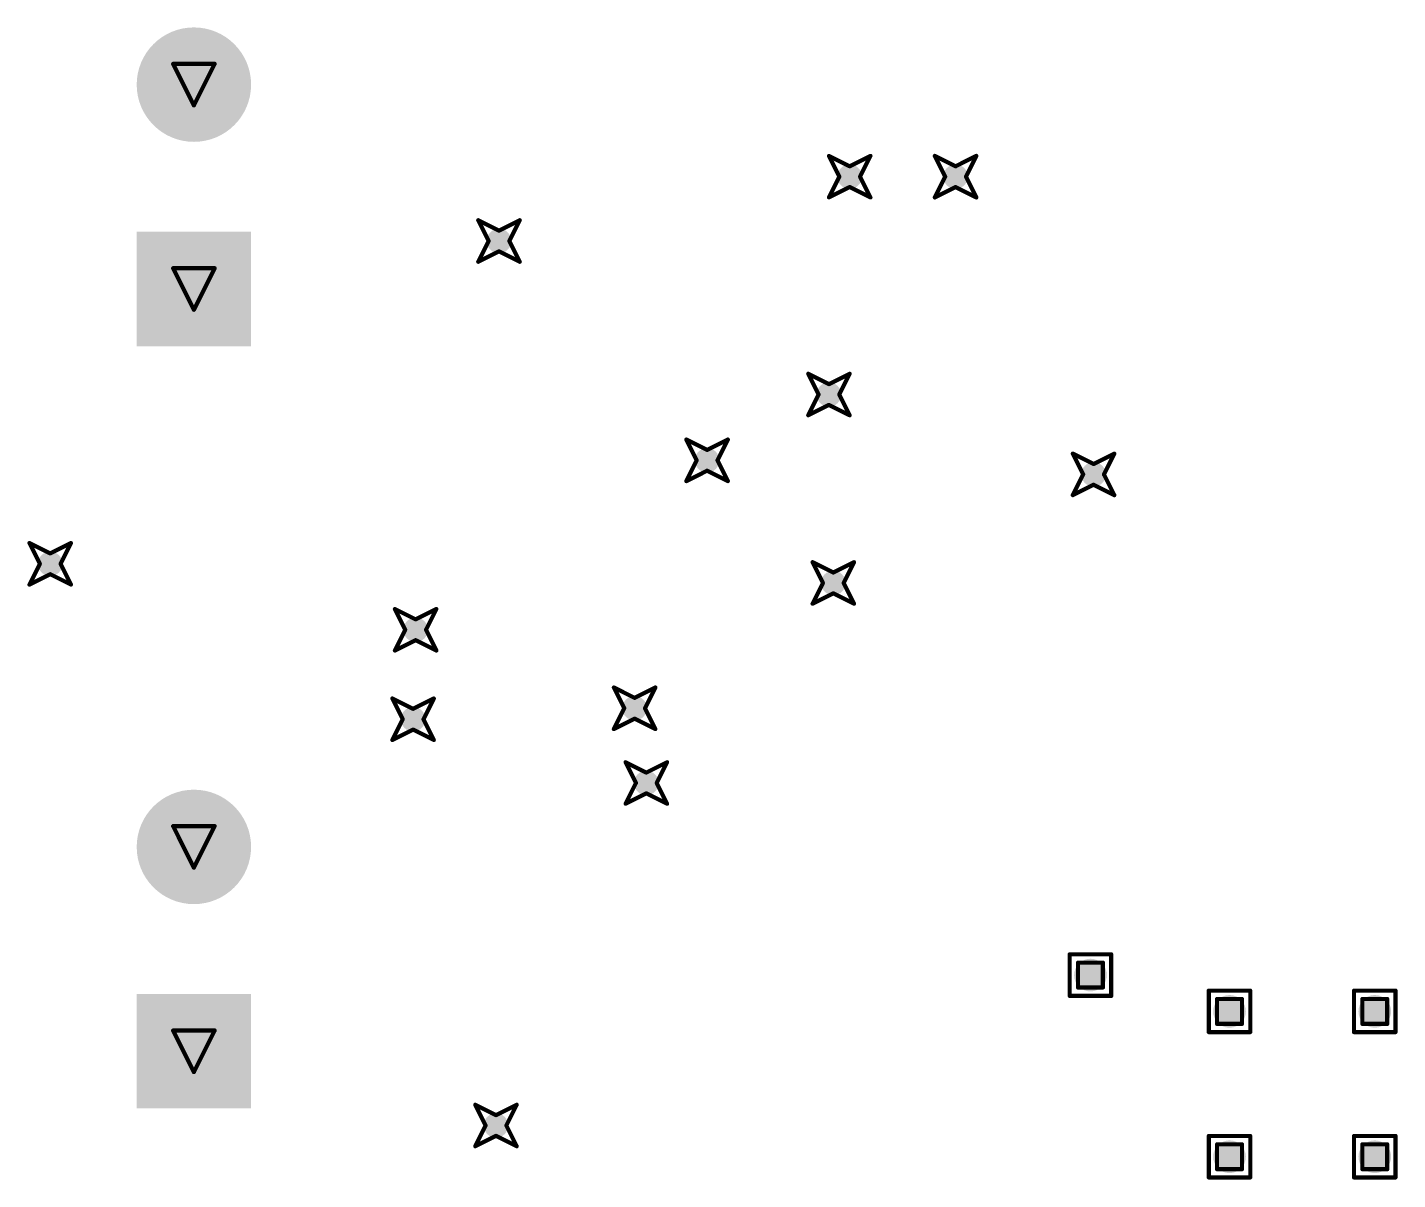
# Model space of a CAD drawing. Header units: millimetres. Extents: x -25 to 478, y -31 to 252.
# Drawn here: x 210.91 to 227.68, y 28.47 to 42.56 of the extents above; entities that cross this region are included whole.
import ezdxf

# ---------------------------------------------------------------- set-up
doc = ezdxf.new("R2010")
doc.units = ezdxf.units.MM
for name, color, linetype in [('DrillDrawing', 1, 'Continuous'), ('MultiLayer', 9, 'Continuous'), ('PadHoleLayer', 156, 'Continuous'), ('ViaHoleLayer', 16, 'Continuous')]:
    doc.layers.add(name, color=color, linetype=linetype)

# ---------------------------------------------------------------- blocks, each defined once
blk = doc.blocks.new('JST_B2B_EH_A_528')
at = {"layer": 'MultiLayer'}
blk.add_hatch(color=9, dxfattribs=at).paths.add_polyline_path([(-1.95, 0.7), (-0.55, 0.7), (-0.55, -0.7), (-1.95, -0.7)])
h = blk.add_hatch(color=9, dxfattribs=at)
edge = h.paths.add_edge_path()
edge.add_arc((1.25, 0), 0.7, 0, 360)
at = {"layer": 'PadHoleLayer'}
h = blk.add_hatch(color=156, dxfattribs=at)
edge = h.paths.add_edge_path()
edge.add_arc((-1.25, 0), 0.45, 0, 360)
h = blk.add_hatch(color=156, dxfattribs=at)
edge = h.paths.add_edge_path()
edge.add_arc((1.25, 0), 0.45, 0, 360)
blk = doc.blocks.new('JST_B2B_EH_A_1497')
at = {"layer": 'MultiLayer'}
blk.add_hatch(color=9, dxfattribs=at).paths.add_polyline_path([(-1.95, 0.7), (-0.55, 0.7), (-0.55, -0.7), (-1.95, -0.7)])
h = blk.add_hatch(color=9, dxfattribs=at)
edge = h.paths.add_edge_path()
edge.add_arc((1.25, 0), 0.7, 0, 360)
at = {"layer": 'PadHoleLayer'}
h = blk.add_hatch(color=156, dxfattribs=at)
edge = h.paths.add_edge_path()
edge.add_arc((-1.25, 0), 0.45, 0, 360)
h = blk.add_hatch(color=156, dxfattribs=at)
edge = h.paths.add_edge_path()
edge.add_arc((1.25, 0), 0.45, 0, 360)

msp = doc.modelspace()

# ---------------------------------------------------------------- hatches: boundary and pattern name
at = {"layer": 'ViaHoleLayer'}
h = msp.add_hatch(color=16, dxfattribs=at)
edge = h.paths.add_edge_path()
edge.add_arc((220.972, 40.734), 0.15, 0, 360)
h = msp.add_hatch(color=16, dxfattribs=at)
edge = h.paths.add_edge_path()
edge.add_arc((222.268, 40.734), 0.15, 0, 360)
h = msp.add_hatch(color=16, dxfattribs=at)
edge = h.paths.add_edge_path()
edge.add_arc((216.68, 39.947), 0.15, 0, 360)
h = msp.add_hatch(color=16, dxfattribs=at)
edge = h.paths.add_edge_path()
edge.add_arc((220.718, 38.069), 0.15, 0, 360)
h = msp.add_hatch(color=16, dxfattribs=at)
edge = h.paths.add_edge_path()
edge.add_arc((219.227, 37.264), 0.15, 0, 360)
h = msp.add_hatch(color=16, dxfattribs=at)
edge = h.paths.add_edge_path()
edge.add_arc((223.957, 37.092), 0.15, 0, 360)
h = msp.add_hatch(color=16, dxfattribs=at)
edge = h.paths.add_edge_path()
edge.add_arc((211.188, 35.998), 0.15, 0, 360)
h = msp.add_hatch(color=16, dxfattribs=at)
edge = h.paths.add_edge_path()
edge.add_arc((220.772, 35.764), 0.15, 0, 360)
h = msp.add_hatch(color=16, dxfattribs=at)
edge = h.paths.add_edge_path()
edge.add_arc((215.66, 35.191), 0.15, 0, 360)
h = msp.add_hatch(color=16, dxfattribs=at)
edge = h.paths.add_edge_path()
edge.add_arc((218.34, 34.231), 0.15, 0, 360)
h = msp.add_hatch(color=16, dxfattribs=at)
edge = h.paths.add_edge_path()
edge.add_arc((215.629, 34.097), 0.15, 0, 360)
h = msp.add_hatch(color=16, dxfattribs=at)
edge = h.paths.add_edge_path()
edge.add_arc((218.483, 33.317), 0.15, 0, 360)
h = msp.add_hatch(color=16, dxfattribs=at)
edge = h.paths.add_edge_path()
edge.add_arc((223.919, 30.967), 0.2, 0, 360)
h = msp.add_hatch(color=16, dxfattribs=at)
edge = h.paths.add_edge_path()
edge.add_arc((225.621, 30.523), 0.2, 0, 360)
h = msp.add_hatch(color=16, dxfattribs=at)
edge = h.paths.add_edge_path()
edge.add_arc((227.399, 30.523), 0.2, 0, 360)
h = msp.add_hatch(color=16, dxfattribs=at)
edge = h.paths.add_edge_path()
edge.add_arc((216.643, 29.127), 0.15, 0, 360)
h = msp.add_hatch(color=16, dxfattribs=at)
edge = h.paths.add_edge_path()
edge.add_arc((225.621, 28.745), 0.2, 0, 360)
h = msp.add_hatch(color=16, dxfattribs=at)
edge = h.paths.add_edge_path()
edge.add_arc((227.399, 28.745), 0.2, 0, 360)

# ---------------------------------------------------------------- linework, layer by layer
at = {"layer": 'DrillDrawing', "const_width": 0.0508}
for points in [[(212.692, 42.114), (213.2, 42.114)], [(212.692, 42.114), (212.946, 41.606)], [(212.946, 41.606), (213.2, 42.114)], [(220.718, 40.988), (220.972, 40.861)], [(220.718, 40.988), (220.845, 40.734)], [(220.972, 40.861), (221.226, 40.988)], [(221.099, 40.734), (221.226, 40.988)], [(222.014, 40.988), (222.268, 40.861)], [(222.014, 40.988), (222.141, 40.734)], [(222.268, 40.861), (222.522, 40.988)], [(222.395, 40.734), (222.522, 40.988)], [(220.718, 40.48), (220.845, 40.734)], [(221.099, 40.734), (221.226, 40.48)], [(222.014, 40.48), (222.141, 40.734)], [(222.395, 40.734), (222.522, 40.48)], [(220.718, 40.48), (220.972, 40.607)], [(220.972, 40.607), (221.226, 40.48)], [(222.014, 40.48), (222.268, 40.607)], [(222.268, 40.607), (222.522, 40.48)], [(216.426, 40.201), (216.68, 40.074)], [(216.426, 40.201), (216.553, 39.947)], [(216.68, 40.074), (216.934, 40.201)], [(216.807, 39.947), (216.934, 40.201)], [(216.426, 39.693), (216.553, 39.947)], [(216.807, 39.947), (216.934, 39.693)], [(216.426, 39.693), (216.68, 39.82)], [(216.68, 39.82), (216.934, 39.693)], [(212.692, 39.614), (213.2, 39.614)], [(212.692, 39.614), (212.946, 39.106)], [(212.946, 39.106), (213.2, 39.614)], [(220.464, 38.323), (220.718, 38.196)], [(220.464, 38.323), (220.591, 38.069)], [(220.718, 38.196), (220.972, 38.323)], [(220.845, 38.069), (220.972, 38.323)], [(220.464, 37.815), (220.591, 38.069)], [(220.845, 38.069), (220.972, 37.815)], [(220.464, 37.815), (220.718, 37.942)], [(220.718, 37.942), (220.972, 37.815)], [(218.973, 37.518), (219.227, 37.391)], [(218.973, 37.518), (219.1, 37.264)], [(219.227, 37.391), (219.481, 37.518)], [(219.354, 37.264), (219.481, 37.518)], [(218.973, 37.01), (219.1, 37.264)], [(219.354, 37.264), (219.481, 37.01)], [(223.703, 37.346), (223.957, 37.219)], [(223.703, 37.346), (223.83, 37.092)], [(223.957, 37.219), (224.211, 37.346)], [(224.084, 37.092), (224.211, 37.346)], [(218.973, 37.01), (219.227, 37.137)], [(219.227, 37.137), (219.481, 37.01)], [(223.703, 36.838), (223.83, 37.092)], [(224.084, 37.092), (224.211, 36.838)], [(223.703, 36.838), (223.957, 36.965)], [(223.957, 36.965), (224.211, 36.838)], [(210.934, 36.252), (211.188, 36.125)], [(210.934, 36.252), (211.061, 35.998)], [(211.188, 36.125), (211.442, 36.252)], [(211.315, 35.998), (211.442, 36.252)], [(210.934, 35.744), (211.061, 35.998)], [(210.934, 35.744), (211.188, 35.871)], [(211.188, 35.871), (211.442, 35.744)], [(211.315, 35.998), (211.442, 35.744)], [(220.518, 36.018), (220.772, 35.891)], [(220.518, 36.018), (220.645, 35.764)], [(220.772, 35.891), (221.026, 36.018)], [(220.899, 35.764), (221.026, 36.018)], [(220.518, 35.51), (220.645, 35.764)], [(220.899, 35.764), (221.026, 35.51)], [(220.518, 35.51), (220.772, 35.637)], [(220.772, 35.637), (221.026, 35.51)], [(215.406, 35.445), (215.66, 35.318)], [(215.406, 35.445), (215.533, 35.191)], [(215.66, 35.318), (215.914, 35.445)], [(215.787, 35.191), (215.914, 35.445)], [(215.406, 34.937), (215.533, 35.191)], [(215.406, 34.937), (215.66, 35.064)], [(215.66, 35.064), (215.914, 34.937)], [(215.787, 35.191), (215.914, 34.937)], [(218.086, 34.485), (218.34, 34.358)], [(218.086, 34.485), (218.213, 34.231)], [(218.34, 34.358), (218.594, 34.485)], [(218.467, 34.231), (218.594, 34.485)], [(215.375, 34.351), (215.629, 34.224)], [(215.375, 34.351), (215.502, 34.097)], [(215.629, 34.224), (215.883, 34.351)], [(215.756, 34.097), (215.883, 34.351)], [(218.086, 33.977), (218.213, 34.231)], [(218.467, 34.231), (218.594, 33.977)], [(215.375, 33.843), (215.502, 34.097)], [(215.756, 34.097), (215.883, 33.843)], [(218.086, 33.977), (218.34, 34.104)], [(218.34, 34.104), (218.594, 33.977)], [(215.375, 33.843), (215.629, 33.97)], [(215.629, 33.97), (215.883, 33.843)], [(218.229, 33.571), (218.483, 33.444)], [(218.229, 33.571), (218.356, 33.317)], [(218.483, 33.444), (218.737, 33.571)], [(218.61, 33.317), (218.737, 33.571)], [(218.229, 33.063), (218.356, 33.317)], [(218.229, 33.063), (218.483, 33.19)], [(218.483, 33.19), (218.737, 33.063)], [(218.61, 33.317), (218.737, 33.063)], [(212.692, 32.789), (213.2, 32.789)], [(212.692, 32.789), (212.946, 32.281)], [(212.946, 32.281), (213.2, 32.789)], [(223.665, 31.221), (224.173, 31.221)], [(223.665, 30.713), (223.665, 31.221)], [(224.173, 30.713), (224.173, 31.221)], [(223.766, 31.12), (224.071, 31.12)], [(223.766, 30.815), (223.766, 31.12)], [(224.071, 30.815), (224.071, 31.12)], [(223.665, 30.713), (224.173, 30.713)], [(223.766, 30.815), (224.071, 30.815)], [(225.367, 30.777), (225.875, 30.777)], [(225.367, 30.269), (225.367, 30.777)], [(225.468, 30.675), (225.773, 30.675)], [(225.468, 30.37), (225.468, 30.675)], [(225.773, 30.37), (225.773, 30.675)], [(225.875, 30.269), (225.875, 30.777)], [(227.145, 30.777), (227.653, 30.777)], [(227.145, 30.269), (227.145, 30.777)], [(227.246, 30.675), (227.551, 30.675)], [(227.246, 30.37), (227.246, 30.675)], [(227.551, 30.37), (227.551, 30.675)], [(227.653, 30.269), (227.653, 30.777)], [(225.468, 30.37), (225.773, 30.37)], [(227.246, 30.37), (227.551, 30.37)], [(212.692, 30.289), (213.2, 30.289)], [(212.692, 30.289), (212.946, 29.781)], [(212.946, 29.781), (213.2, 30.289)], [(225.367, 30.269), (225.875, 30.269)], [(227.145, 30.269), (227.653, 30.269)], [(216.389, 29.381), (216.643, 29.254)], [(216.389, 29.381), (216.516, 29.127)], [(216.643, 29.254), (216.897, 29.381)], [(216.77, 29.127), (216.897, 29.381)], [(216.389, 28.873), (216.516, 29.127)], [(216.389, 28.873), (216.643, 29)], [(216.643, 29), (216.897, 28.873)], [(216.77, 29.127), (216.897, 28.873)], [(225.367, 28.999), (225.875, 28.999)], [(225.367, 28.491), (225.367, 28.999)], [(225.875, 28.491), (225.875, 28.999)], [(227.145, 28.999), (227.653, 28.999)], [(227.145, 28.491), (227.145, 28.999)], [(227.653, 28.491), (227.653, 28.999)], [(225.468, 28.897), (225.773, 28.897)], [(225.468, 28.592), (225.468, 28.897)], [(225.773, 28.592), (225.773, 28.897)], [(227.246, 28.897), (227.551, 28.897)], [(227.246, 28.592), (227.246, 28.897)], [(227.551, 28.592), (227.551, 28.897)], [(225.367, 28.491), (225.875, 28.491)], [(225.468, 28.592), (225.773, 28.592)], [(227.145, 28.491), (227.653, 28.491)], [(227.246, 28.592), (227.551, 28.592)]]:
    msp.add_lwpolyline(points, dxfattribs=at)
at = {"layer": 'DrillDrawing', "const_width": 0.0254}
for points in [[(212.679, 42.114, 1), (212.705, 42.114, 1)], [(212.679, 42.114, 1), (212.705, 42.114, 1)], [(213.187, 42.114, 1), (213.213, 42.114, 1)], [(213.187, 42.114, 1), (213.213, 42.114, 1)], [(212.933, 41.606, 1), (212.959, 41.606, 1)], [(212.933, 41.606, 1), (212.959, 41.606, 1)], [(220.706, 40.988, 1), (220.731, 40.988, 1)], [(220.706, 40.988, 1), (220.731, 40.988, 1)], [(221.214, 40.988, 1), (221.239, 40.988, 1)], [(221.214, 40.988, 1), (221.239, 40.988, 1)], [(222.001, 40.988, 1), (222.027, 40.988, 1)], [(222.001, 40.988, 1), (222.027, 40.988, 1)], [(222.509, 40.988, 1), (222.535, 40.988, 1)], [(222.509, 40.988, 1), (222.535, 40.988, 1)], [(220.833, 40.734, 1), (220.858, 40.734, 1)], [(220.833, 40.734, 1), (220.858, 40.734, 1)], [(220.96, 40.861, 1), (220.985, 40.861, 1)], [(220.96, 40.861, 1), (220.985, 40.861, 1)], [(221.087, 40.734, 1), (221.112, 40.734, 1)], [(221.087, 40.734, 1), (221.112, 40.734, 1)], [(222.128, 40.734, 1), (222.154, 40.734, 1)], [(222.128, 40.734, 1), (222.154, 40.734, 1)], [(222.255, 40.861, 1), (222.281, 40.861, 1)], [(222.255, 40.861, 1), (222.281, 40.861, 1)], [(222.382, 40.734, 1), (222.408, 40.734, 1)], [(222.382, 40.734, 1), (222.408, 40.734, 1)], [(220.96, 40.607, 1), (220.985, 40.607, 1)], [(220.96, 40.607, 1), (220.985, 40.607, 1)], [(222.255, 40.607, 1), (222.281, 40.607, 1)], [(222.255, 40.607, 1), (222.281, 40.607, 1)], [(220.706, 40.48, 1), (220.731, 40.48, 1)], [(220.706, 40.48, 1), (220.731, 40.48, 1)], [(221.214, 40.48, 1), (221.239, 40.48, 1)], [(221.214, 40.48, 1), (221.239, 40.48, 1)], [(222.001, 40.48, 1), (222.027, 40.48, 1)], [(222.001, 40.48, 1), (222.027, 40.48, 1)], [(222.509, 40.48, 1), (222.535, 40.48, 1)], [(222.509, 40.48, 1), (222.535, 40.48, 1)], [(216.413, 40.201, 1), (216.439, 40.201, 1)], [(216.413, 40.201, 1), (216.439, 40.201, 1)], [(216.667, 40.074, 1), (216.693, 40.074, 1)], [(216.667, 40.074, 1), (216.693, 40.074, 1)], [(216.921, 40.201, 1), (216.947, 40.201, 1)], [(216.921, 40.201, 1), (216.947, 40.201, 1)], [(216.54, 39.947, 1), (216.566, 39.947, 1)], [(216.54, 39.947, 1), (216.566, 39.947, 1)], [(216.794, 39.947, 1), (216.82, 39.947, 1)], [(216.794, 39.947, 1), (216.82, 39.947, 1)], [(216.667, 39.82, 1), (216.693, 39.82, 1)], [(216.667, 39.82, 1), (216.693, 39.82, 1)], [(212.679, 39.614, 1), (212.705, 39.614, 1)], [(212.679, 39.614, 1), (212.705, 39.614, 1)], [(213.187, 39.614, 1), (213.213, 39.614, 1)], [(213.187, 39.614, 1), (213.213, 39.614, 1)], [(216.413, 39.693, 1), (216.439, 39.693, 1)], [(216.413, 39.693, 1), (216.439, 39.693, 1)], [(216.921, 39.693, 1), (216.947, 39.693, 1)], [(216.921, 39.693, 1), (216.947, 39.693, 1)], [(212.933, 39.106, 1), (212.959, 39.106, 1)], [(212.933, 39.106, 1), (212.959, 39.106, 1)], [(220.452, 38.323, 1), (220.477, 38.323, 1)], [(220.452, 38.323, 1), (220.477, 38.323, 1)], [(220.96, 38.323, 1), (220.985, 38.323, 1)], [(220.96, 38.323, 1), (220.985, 38.323, 1)], [(220.579, 38.069, 1), (220.604, 38.069, 1)], [(220.579, 38.069, 1), (220.604, 38.069, 1)], [(220.706, 38.196, 1), (220.731, 38.196, 1)], [(220.706, 38.196, 1), (220.731, 38.196, 1)], [(220.833, 38.069, 1), (220.858, 38.069, 1)], [(220.833, 38.069, 1), (220.858, 38.069, 1)], [(220.706, 37.942, 1), (220.731, 37.942, 1)], [(220.706, 37.942, 1), (220.731, 37.942, 1)], [(220.452, 37.815, 1), (220.477, 37.815, 1)], [(220.452, 37.815, 1), (220.477, 37.815, 1)], [(220.96, 37.815, 1), (220.985, 37.815, 1)], [(220.96, 37.815, 1), (220.985, 37.815, 1)], [(218.96, 37.518, 1), (218.986, 37.518, 1)], [(218.96, 37.518, 1), (218.986, 37.518, 1)], [(219.214, 37.391, 1), (219.24, 37.391, 1)], [(219.214, 37.391, 1), (219.24, 37.391, 1)], [(219.468, 37.518, 1), (219.494, 37.518, 1)], [(219.468, 37.518, 1), (219.494, 37.518, 1)], [(219.087, 37.264, 1), (219.113, 37.264, 1)], [(219.087, 37.264, 1), (219.113, 37.264, 1)], [(219.341, 37.264, 1), (219.367, 37.264, 1)], [(219.341, 37.264, 1), (219.367, 37.264, 1)], [(223.69, 37.346, 1), (223.716, 37.346, 1)], [(223.69, 37.346, 1), (223.716, 37.346, 1)], [(223.944, 37.219, 1), (223.97, 37.219, 1)], [(223.944, 37.219, 1), (223.97, 37.219, 1)], [(224.198, 37.346, 1), (224.224, 37.346, 1)], [(224.198, 37.346, 1), (224.224, 37.346, 1)], [(219.214, 37.137, 1), (219.24, 37.137, 1)], [(219.214, 37.137, 1), (219.24, 37.137, 1)], [(223.817, 37.092, 1), (223.843, 37.092, 1)], [(223.817, 37.092, 1), (223.843, 37.092, 1)], [(224.071, 37.092, 1), (224.097, 37.092, 1)], [(224.071, 37.092, 1), (224.097, 37.092, 1)], [(218.96, 37.01, 1), (218.986, 37.01, 1)], [(218.96, 37.01, 1), (218.986, 37.01, 1)], [(219.468, 37.01, 1), (219.494, 37.01, 1)], [(219.468, 37.01, 1), (219.494, 37.01, 1)], [(223.944, 36.965, 1), (223.97, 36.965, 1)], [(223.944, 36.965, 1), (223.97, 36.965, 1)], [(223.69, 36.838, 1), (223.716, 36.838, 1)], [(223.69, 36.838, 1), (223.716, 36.838, 1)], [(224.198, 36.838, 1), (224.224, 36.838, 1)], [(224.198, 36.838, 1), (224.224, 36.838, 1)], [(210.921, 36.252, 1), (210.946, 36.252, 1)], [(210.921, 36.252, 1), (210.946, 36.252, 1)], [(211.429, 36.252, 1), (211.454, 36.252, 1)], [(211.429, 36.252, 1), (211.454, 36.252, 1)], [(211.175, 36.125, 1), (211.2, 36.125, 1)], [(211.175, 36.125, 1), (211.2, 36.125, 1)], [(211.048, 35.998, 1), (211.073, 35.998, 1)], [(211.048, 35.998, 1), (211.073, 35.998, 1)], [(211.175, 35.871, 1), (211.2, 35.871, 1)], [(211.175, 35.871, 1), (211.2, 35.871, 1)], [(211.302, 35.998, 1), (211.327, 35.998, 1)], [(211.302, 35.998, 1), (211.327, 35.998, 1)], [(220.505, 36.018, 1), (220.53, 36.018, 1)], [(220.505, 36.018, 1), (220.53, 36.018, 1)], [(220.759, 35.891, 1), (220.784, 35.891, 1)], [(220.759, 35.891, 1), (220.784, 35.891, 1)], [(221.013, 36.018, 1), (221.038, 36.018, 1)], [(221.013, 36.018, 1), (221.038, 36.018, 1)], [(210.921, 35.744, 1), (210.946, 35.744, 1)], [(210.921, 35.744, 1), (210.946, 35.744, 1)], [(211.429, 35.744, 1), (211.454, 35.744, 1)], [(211.429, 35.744, 1), (211.454, 35.744, 1)], [(220.632, 35.764, 1), (220.657, 35.764, 1)], [(220.632, 35.764, 1), (220.657, 35.764, 1)], [(220.886, 35.764, 1), (220.911, 35.764, 1)], [(220.886, 35.764, 1), (220.911, 35.764, 1)], [(220.759, 35.637, 1), (220.784, 35.637, 1)], [(220.759, 35.637, 1), (220.784, 35.637, 1)], [(215.393, 35.445, 1), (215.418, 35.445, 1)], [(215.393, 35.445, 1), (215.418, 35.445, 1)], [(215.901, 35.445, 1), (215.926, 35.445, 1)], [(215.901, 35.445, 1), (215.926, 35.445, 1)], [(220.505, 35.51, 1), (220.53, 35.51, 1)], [(220.505, 35.51, 1), (220.53, 35.51, 1)], [(221.013, 35.51, 1), (221.038, 35.51, 1)], [(221.013, 35.51, 1), (221.038, 35.51, 1)], [(215.647, 35.318, 1), (215.672, 35.318, 1)], [(215.647, 35.318, 1), (215.672, 35.318, 1)], [(215.52, 35.191, 1), (215.545, 35.191, 1)], [(215.52, 35.191, 1), (215.545, 35.191, 1)], [(215.647, 35.064, 1), (215.672, 35.064, 1)], [(215.647, 35.064, 1), (215.672, 35.064, 1)], [(215.774, 35.191, 1), (215.799, 35.191, 1)], [(215.774, 35.191, 1), (215.799, 35.191, 1)], [(215.393, 34.937, 1), (215.418, 34.937, 1)], [(215.393, 34.937, 1), (215.418, 34.937, 1)], [(215.901, 34.937, 1), (215.926, 34.937, 1)], [(215.901, 34.937, 1), (215.926, 34.937, 1)], [(218.073, 34.485, 1), (218.099, 34.485, 1)], [(218.073, 34.485, 1), (218.099, 34.485, 1)], [(218.327, 34.358, 1), (218.353, 34.358, 1)], [(218.327, 34.358, 1), (218.353, 34.358, 1)], [(218.581, 34.485, 1), (218.607, 34.485, 1)], [(218.581, 34.485, 1), (218.607, 34.485, 1)], [(215.362, 34.351, 1), (215.387, 34.351, 1)], [(215.362, 34.351, 1), (215.387, 34.351, 1)], [(215.616, 34.224, 1), (215.641, 34.224, 1)], [(215.616, 34.224, 1), (215.641, 34.224, 1)], [(215.87, 34.351, 1), (215.895, 34.351, 1)], [(215.87, 34.351, 1), (215.895, 34.351, 1)], [(218.2, 34.231, 1), (218.226, 34.231, 1)], [(218.2, 34.231, 1), (218.226, 34.231, 1)], [(218.454, 34.231, 1), (218.48, 34.231, 1)], [(218.454, 34.231, 1), (218.48, 34.231, 1)], [(215.489, 34.097, 1), (215.514, 34.097, 1)], [(215.489, 34.097, 1), (215.514, 34.097, 1)], [(215.743, 34.097, 1), (215.768, 34.097, 1)], [(215.743, 34.097, 1), (215.768, 34.097, 1)], [(218.327, 34.104, 1), (218.353, 34.104, 1)], [(218.327, 34.104, 1), (218.353, 34.104, 1)], [(215.616, 33.97, 1), (215.641, 33.97, 1)], [(215.616, 33.97, 1), (215.641, 33.97, 1)], [(218.073, 33.977, 1), (218.099, 33.977, 1)], [(218.073, 33.977, 1), (218.099, 33.977, 1)], [(218.581, 33.977, 1), (218.607, 33.977, 1)], [(218.581, 33.977, 1), (218.607, 33.977, 1)], [(215.362, 33.843, 1), (215.387, 33.843, 1)], [(215.362, 33.843, 1), (215.387, 33.843, 1)], [(215.87, 33.843, 1), (215.895, 33.843, 1)], [(215.87, 33.843, 1), (215.895, 33.843, 1)], [(218.217, 33.571, 1), (218.242, 33.571, 1)], [(218.217, 33.571, 1), (218.242, 33.571, 1)], [(218.725, 33.571, 1), (218.75, 33.571, 1)], [(218.725, 33.571, 1), (218.75, 33.571, 1)], [(218.471, 33.444, 1), (218.496, 33.444, 1)], [(218.471, 33.444, 1), (218.496, 33.444, 1)], [(218.344, 33.317, 1), (218.369, 33.317, 1)], [(218.344, 33.317, 1), (218.369, 33.317, 1)], [(218.471, 33.19, 1), (218.496, 33.19, 1)], [(218.471, 33.19, 1), (218.496, 33.19, 1)], [(218.598, 33.317, 1), (218.623, 33.317, 1)], [(218.598, 33.317, 1), (218.623, 33.317, 1)], [(218.217, 33.063, 1), (218.242, 33.063, 1)], [(218.217, 33.063, 1), (218.242, 33.063, 1)], [(218.725, 33.063, 1), (218.75, 33.063, 1)], [(218.725, 33.063, 1), (218.75, 33.063, 1)], [(212.679, 32.789, 1), (212.705, 32.789, 1)], [(212.679, 32.789, 1), (212.705, 32.789, 1)], [(213.187, 32.789, 1), (213.213, 32.789, 1)], [(213.187, 32.789, 1), (213.213, 32.789, 1)], [(212.933, 32.281, 1), (212.959, 32.281, 1)], [(212.933, 32.281, 1), (212.959, 32.281, 1)], [(223.652, 31.221, 1), (223.678, 31.221, 1)], [(223.652, 31.221, 1), (223.678, 31.221, 1)], [(224.16, 31.221, 1), (224.186, 31.221, 1)], [(224.16, 31.221, 1), (224.186, 31.221, 1)], [(223.754, 31.12, 1), (223.779, 31.12, 1)], [(223.754, 31.12, 1), (223.779, 31.12, 1)], [(224.059, 31.12, 1), (224.084, 31.12, 1)], [(224.059, 31.12, 1), (224.084, 31.12, 1)], [(223.652, 30.713, 1), (223.678, 30.713, 1)], [(223.652, 30.713, 1), (223.678, 30.713, 1)], [(223.754, 30.815, 1), (223.779, 30.815, 1)], [(223.754, 30.815, 1), (223.779, 30.815, 1)], [(224.059, 30.815, 1), (224.084, 30.815, 1)], [(224.059, 30.815, 1), (224.084, 30.815, 1)], [(224.16, 30.713, 1), (224.186, 30.713, 1)], [(224.16, 30.713, 1), (224.186, 30.713, 1)], [(225.354, 30.777, 1), (225.379, 30.777, 1)], [(225.354, 30.777, 1), (225.379, 30.777, 1)], [(225.456, 30.675, 1), (225.481, 30.675, 1)], [(225.456, 30.675, 1), (225.481, 30.675, 1)], [(225.76, 30.675, 1), (225.786, 30.675, 1)], [(225.76, 30.675, 1), (225.786, 30.675, 1)], [(225.862, 30.777, 1), (225.887, 30.777, 1)], [(225.862, 30.777, 1), (225.887, 30.777, 1)], [(227.132, 30.777, 1), (227.157, 30.777, 1)], [(227.132, 30.777, 1), (227.157, 30.777, 1)], [(227.234, 30.675, 1), (227.259, 30.675, 1)], [(227.234, 30.675, 1), (227.259, 30.675, 1)], [(227.538, 30.675, 1), (227.564, 30.675, 1)], [(227.538, 30.675, 1), (227.564, 30.675, 1)], [(227.64, 30.777, 1), (227.665, 30.777, 1)], [(227.64, 30.777, 1), (227.665, 30.777, 1)], [(225.456, 30.37, 1), (225.481, 30.37, 1)], [(225.456, 30.37, 1), (225.481, 30.37, 1)], [(225.76, 30.37, 1), (225.786, 30.37, 1)], [(225.76, 30.37, 1), (225.786, 30.37, 1)], [(227.234, 30.37, 1), (227.259, 30.37, 1)], [(227.234, 30.37, 1), (227.259, 30.37, 1)], [(227.538, 30.37, 1), (227.564, 30.37, 1)], [(227.538, 30.37, 1), (227.564, 30.37, 1)], [(212.679, 30.289, 1), (212.705, 30.289, 1)], [(212.679, 30.289, 1), (212.705, 30.289, 1)], [(213.187, 30.289, 1), (213.213, 30.289, 1)], [(213.187, 30.289, 1), (213.213, 30.289, 1)], [(225.354, 30.269, 1), (225.379, 30.269, 1)], [(225.354, 30.269, 1), (225.379, 30.269, 1)], [(225.862, 30.269, 1), (225.887, 30.269, 1)], [(225.862, 30.269, 1), (225.887, 30.269, 1)], [(227.132, 30.269, 1), (227.157, 30.269, 1)], [(227.132, 30.269, 1), (227.157, 30.269, 1)], [(227.64, 30.269, 1), (227.665, 30.269, 1)], [(227.64, 30.269, 1), (227.665, 30.269, 1)], [(212.933, 29.781, 1), (212.959, 29.781, 1)], [(212.933, 29.781, 1), (212.959, 29.781, 1)], [(216.377, 29.381, 1), (216.402, 29.381, 1)], [(216.377, 29.381, 1), (216.402, 29.381, 1)], [(216.885, 29.381, 1), (216.91, 29.381, 1)], [(216.885, 29.381, 1), (216.91, 29.381, 1)], [(216.631, 29.254, 1), (216.656, 29.254, 1)], [(216.631, 29.254, 1), (216.656, 29.254, 1)], [(216.504, 29.127, 1), (216.529, 29.127, 1)], [(216.504, 29.127, 1), (216.529, 29.127, 1)], [(216.631, 29, 1), (216.656, 29, 1)], [(216.631, 29, 1), (216.656, 29, 1)], [(216.758, 29.127, 1), (216.783, 29.127, 1)], [(216.758, 29.127, 1), (216.783, 29.127, 1)], [(225.354, 28.999, 1), (225.379, 28.999, 1)], [(225.354, 28.999, 1), (225.379, 28.999, 1)], [(225.862, 28.999, 1), (225.887, 28.999, 1)], [(225.862, 28.999, 1), (225.887, 28.999, 1)], [(227.132, 28.999, 1), (227.157, 28.999, 1)], [(227.132, 28.999, 1), (227.157, 28.999, 1)], [(227.64, 28.999, 1), (227.665, 28.999, 1)], [(227.64, 28.999, 1), (227.665, 28.999, 1)], [(216.377, 28.873, 1), (216.402, 28.873, 1)], [(216.377, 28.873, 1), (216.402, 28.873, 1)], [(216.885, 28.873, 1), (216.91, 28.873, 1)], [(216.885, 28.873, 1), (216.91, 28.873, 1)], [(225.456, 28.897, 1), (225.481, 28.897, 1)], [(225.456, 28.897, 1), (225.481, 28.897, 1)], [(225.76, 28.897, 1), (225.786, 28.897, 1)], [(225.76, 28.897, 1), (225.786, 28.897, 1)], [(227.234, 28.897, 1), (227.259, 28.897, 1)], [(227.234, 28.897, 1), (227.259, 28.897, 1)], [(227.538, 28.897, 1), (227.564, 28.897, 1)], [(227.538, 28.897, 1), (227.564, 28.897, 1)], [(225.354, 28.491, 1), (225.379, 28.491, 1)], [(225.354, 28.491, 1), (225.379, 28.491, 1)], [(225.456, 28.592, 1), (225.481, 28.592, 1)], [(225.456, 28.592, 1), (225.481, 28.592, 1)], [(225.76, 28.592, 1), (225.786, 28.592, 1)], [(225.76, 28.592, 1), (225.786, 28.592, 1)], [(225.862, 28.491, 1), (225.887, 28.491, 1)], [(225.862, 28.491, 1), (225.887, 28.491, 1)], [(227.132, 28.491, 1), (227.157, 28.491, 1)], [(227.132, 28.491, 1), (227.157, 28.491, 1)], [(227.234, 28.592, 1), (227.259, 28.592, 1)], [(227.234, 28.592, 1), (227.259, 28.592, 1)], [(227.538, 28.592, 1), (227.564, 28.592, 1)], [(227.538, 28.592, 1), (227.564, 28.592, 1)], [(227.64, 28.491, 1), (227.665, 28.491, 1)], [(227.64, 28.491, 1), (227.665, 28.491, 1)]]:
    msp.add_lwpolyline(points, format="xyb", close=True, dxfattribs=at)

# ---------------------------------------------------------------- block references
at = {"rotation": 90}
for name, p in [('JST_B2B_EH_A_528', (212.946, 40.61)), ('JST_B2B_EH_A_1497', (212.946, 31.285))]:
    msp.add_blockref(name, p, dxfattribs=at)

doc.saveas('drawing.dxf')
